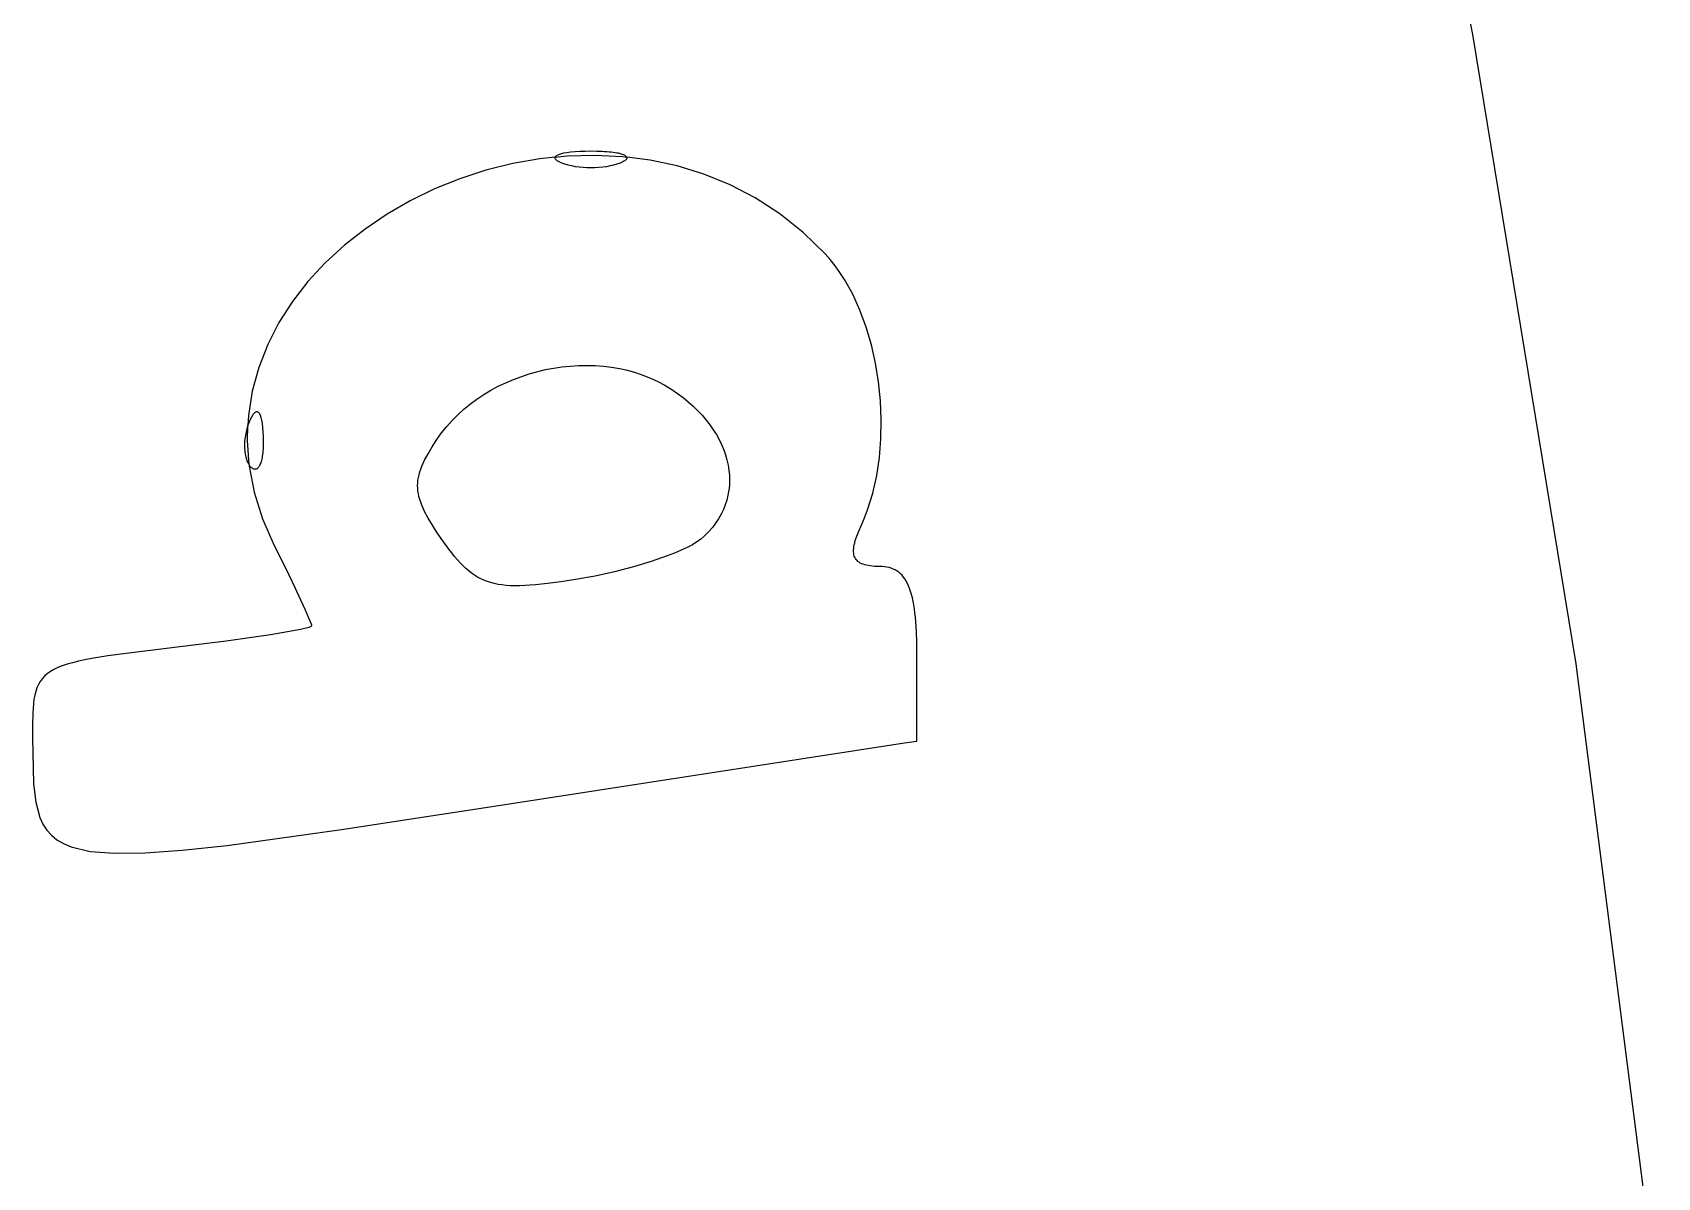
# Model space of a CAD drawing. Extents: x 70.3 to 133.4, y -81.7 to -32.
# Drawn here: x 76.165 to 76.719, y -64.112 to -63.721 of the extents above; entities that cross this region are included whole.
import ezdxf

# ---------------------------------------------------------------- set-up
doc = ezdxf.new("R2010")
doc.units = 0
doc.layers.add('BLACK', color=7, linetype='CONTINUOUS')

msp = doc.modelspace()

# ---------------------------------------------------------------- linework, layer by layer
at = {"layer": 'BLACK', "linetype": 'CONTINUOUS'}
for p, q in [((76.613383, -63.510874), (76.65595, -63.721935)), ((76.65595, -63.721935), (76.691207, -63.936584)), ((76.343733, -63.763213), (76.343518, -63.763364)), ((76.344311, -63.762928), (76.343733, -63.763213)), ((76.34508, -63.762669), (76.344311, -63.762928)), ((76.346036, -63.762438), (76.34508, -63.762669)), ((76.347174, -63.762237), (76.346036, -63.762438)), ((76.348489, -63.762068), (76.347174, -63.762237)), ((76.347354, -63.763328), (76.356773, -63.763059)), ((76.349975, -63.761933), (76.348489, -63.762068)), ((76.351627, -63.761834), (76.349975, -63.761933)), ((76.353441, -63.761773), (76.351627, -63.761834)), ((76.355411, -63.761752), (76.353441, -63.761773)), ((76.357381, -63.761773), (76.355411, -63.761752)), ((76.356773, -63.763059), (76.366192, -63.763516)), ((76.358307, -63.761798), (76.357381, -63.761773)), ((76.359194, -63.761834), (76.358307, -63.761798)), ((76.360041, -63.761878), (76.359194, -63.761834)), ((76.360847, -63.761933), (76.360041, -63.761878)), ((76.361611, -63.761996), (76.360847, -63.761933)), ((76.362333, -63.762068), (76.361611, -63.761996)), ((76.363012, -63.762148), (76.362333, -63.762068)), ((76.363647, -63.762237), (76.363012, -63.762148)), ((76.364238, -63.762334), (76.363647, -63.762237)), ((76.364785, -63.762438), (76.364238, -63.762334)), ((76.365286, -63.76255), (76.364785, -63.762438)), ((76.365741, -63.762669), (76.365286, -63.76255)), ((76.36615, -63.762795), (76.365741, -63.762669)), ((76.366511, -63.762928), (76.36615, -63.762795)), ((76.366824, -63.763067), (76.366511, -63.762928)), ((76.367088, -63.763213), (76.366824, -63.763067)), ((76.367303, -63.763364), (76.367088, -63.763213)), ((76.319633, -63.768212), (76.310746, -63.771106)), ((76.328731, -63.765933), (76.319633, -63.768212)), ((76.337989, -63.764295), (76.328731, -63.765933)), ((76.34321, -63.763756), (76.337989, -63.764295)), ((76.343162, -63.764024), (76.343174, -63.763851)), ((76.343202, -63.764201), (76.343162, -63.764024)), ((76.343174, -63.763851), (76.34321, -63.763756)), ((76.343295, -63.764383), (76.343202, -63.764201)), ((76.34321, -63.763756), (76.347354, -63.763328)), ((76.343237, -63.763684), (76.34321, -63.763756)), ((76.343352, -63.763521), (76.343237, -63.763684)), ((76.343443, -63.764568), (76.343295, -63.764383)), ((76.343518, -63.763364), (76.343352, -63.763521)), ((76.343644, -63.764758), (76.343443, -63.764568)), ((76.343901, -63.764951), (76.343644, -63.764758)), ((76.344581, -63.765348), (76.343901, -63.764951)), ((76.345489, -63.765755), (76.344581, -63.765348)), ((76.346551, -63.766143), (76.345489, -63.765755)), ((76.347684, -63.766478), (76.346551, -63.766143)), ((76.348879, -63.766762), (76.347684, -63.766478)), ((76.350124, -63.766994), (76.348879, -63.766762)), ((76.35141, -63.767175), (76.350124, -63.766994)), ((76.352727, -63.767304), (76.35141, -63.767175)), ((76.354063, -63.767381), (76.352727, -63.767304)), ((76.35541, -63.767407), (76.354063, -63.767381)), ((76.356757, -63.767381), (76.35541, -63.767407)), ((76.358094, -63.767304), (76.356757, -63.767381)), ((76.359411, -63.767175), (76.358094, -63.767304)), ((76.360697, -63.766994), (76.359411, -63.767175)), ((76.361942, -63.766762), (76.360697, -63.766994)), ((76.363137, -63.766478), (76.361942, -63.766762)), ((76.36427, -63.766143), (76.363137, -63.766478)), ((76.365332, -63.765755), (76.36427, -63.766143)), ((76.365815, -63.76555), (76.365332, -63.765755)), ((76.36624, -63.765348), (76.365815, -63.76555)), ((76.366192, -63.763516), (76.36759, -63.763697)), ((76.366608, -63.765148), (76.36624, -63.765348)), ((76.36692, -63.764951), (76.366608, -63.765148)), ((76.367177, -63.764758), (76.36692, -63.764951)), ((76.367378, -63.764568), (76.367177, -63.764758)), ((76.367469, -63.763521), (76.367303, -63.763364)), ((76.367525, -63.764383), (76.367378, -63.764568)), ((76.367533, -63.763602), (76.367469, -63.763521)), ((76.367579, -63.764291), (76.367525, -63.764383)), ((76.367584, -63.763684), (76.367533, -63.763602)), ((76.367619, -63.764201), (76.367579, -63.764291)), ((76.36759, -63.763697), (76.367584, -63.763684)), ((76.36759, -63.763697), (76.367622, -63.763767)), ((76.375559, -63.764728), (76.36759, -63.763697)), ((76.367646, -63.764112), (76.367619, -63.764201)), ((76.367622, -63.763767), (76.367647, -63.763851)), ((76.367659, -63.764024), (76.367646, -63.764112)), ((76.367647, -63.763851), (76.36766, -63.763937)), ((76.36766, -63.763937), (76.367659, -63.764024)), ((76.384821, -63.766721), (76.375559, -63.764728)), ((76.393925, -63.769526), (76.384821, -63.766721)), ((76.310746, -63.771106), (76.302126, -63.774585)), ((76.402818, -63.773168), (76.393925, -63.769526)), ((76.411448, -63.777677), (76.402818, -63.773168)), ((76.293823, -63.778623), (76.285892, -63.78319)), ((76.302126, -63.774585), (76.293823, -63.778623)), ((76.419761, -63.783081), (76.411448, -63.777677)), ((76.285892, -63.78319), (76.278385, -63.788259)), ((76.427704, -63.789408), (76.419761, -63.783081)), ((76.278385, -63.788259), (76.271355, -63.793802)), ((76.435225, -63.796685), (76.427704, -63.789408)), ((76.271355, -63.793802), (76.264855, -63.799791)), ((76.264855, -63.799791), (76.258938, -63.806198)), ((76.436998, -63.798683), (76.435225, -63.796685)), ((76.438691, -63.800814), (76.436998, -63.798683)), ((76.440304, -63.803069), (76.438691, -63.800814)), ((76.258938, -63.806198), (76.253656, -63.812994)), ((76.441835, -63.805442), (76.440304, -63.803069)), ((76.444647, -63.81051), (76.441835, -63.805442)), ((76.253656, -63.812994), (76.249064, -63.820152)), ((76.44712, -63.815958), (76.444647, -63.81051)), ((76.449245, -63.821729), (76.44712, -63.815958)), ((76.249064, -63.820152), (76.245213, -63.827643)), ((76.451016, -63.827761), (76.449245, -63.821729)), ((76.245213, -63.827643), (76.242156, -63.83544)), ((76.452425, -63.833996), (76.451016, -63.827761)), ((76.345542, -63.835259), (76.351205, -63.834793)), ((76.351205, -63.834793), (76.356852, -63.834829)), ((76.356852, -63.834829), (76.359652, -63.835039)), ((76.359652, -63.835039), (76.362429, -63.835379)), ((76.453463, -63.840375), (76.452425, -63.833996)), ((76.242156, -63.83544), (76.239947, -63.843514)), ((76.323827, -63.841908), (76.329006, -63.839552)), ((76.329006, -63.839552), (76.334388, -63.83765)), ((76.334388, -63.83765), (76.339918, -63.836215)), ((76.339918, -63.836215), (76.345542, -63.835259)), ((76.362429, -63.835379), (76.365174, -63.83585)), ((76.365174, -63.83585), (76.367881, -63.836454)), ((76.367881, -63.836454), (76.370543, -63.837192)), ((76.370543, -63.837192), (76.373154, -63.838066)), ((76.373154, -63.838066), (76.375706, -63.839077)), ((76.375706, -63.839077), (76.378192, -63.840227)), ((76.378192, -63.840227), (76.380607, -63.841517)), ((76.454122, -63.846839), (76.453463, -63.840375)), ((76.239947, -63.843514), (76.238639, -63.851838)), ((76.314297, -63.847941), (76.316559, -63.846271)), ((76.316559, -63.846271), (76.318906, -63.844709)), ((76.318906, -63.844709), (76.321331, -63.843254)), ((76.321331, -63.843254), (76.323827, -63.841908)), ((76.380607, -63.841517), (76.382942, -63.842949)), ((76.382942, -63.842949), (76.384933, -63.844313)), ((76.384933, -63.844313), (76.386822, -63.845725)), ((76.386822, -63.845725), (76.388608, -63.847184)), ((76.238639, -63.851838), (76.238496, -63.855258)), ((76.239781, -63.852269), (76.240214, -63.851559)), ((76.240214, -63.851559), (76.240423, -63.851275)), ((76.240423, -63.851275), (76.240628, -63.851038)), ((76.240628, -63.851038), (76.240827, -63.850848)), ((76.240827, -63.850848), (76.241021, -63.850704)), ((76.241021, -63.850704), (76.24121, -63.850607)), ((76.24121, -63.850607), (76.241394, -63.850557)), ((76.241394, -63.850557), (76.241571, -63.850553)), ((76.241571, -63.850553), (76.241743, -63.850595)), ((76.241743, -63.850595), (76.241909, -63.850682)), ((76.241909, -63.850682), (76.242068, -63.850816)), ((76.242068, -63.850816), (76.242222, -63.850995)), ((76.242222, -63.850995), (76.242368, -63.85122)), ((76.242368, -63.85122), (76.242509, -63.85149)), ((76.242509, -63.85149), (76.242642, -63.851805)), ((76.242642, -63.851805), (76.242888, -63.852571)), ((76.308089, -63.853572), (76.310055, -63.851592)), ((76.310055, -63.851592), (76.312127, -63.849715)), ((76.312127, -63.849715), (76.314297, -63.847941)), ((76.388608, -63.847184), (76.39029, -63.848685)), ((76.39029, -63.848685), (76.391868, -63.850225)), ((76.391868, -63.850225), (76.393342, -63.851801)), ((76.393342, -63.851801), (76.394709, -63.853409)), ((76.454396, -63.853329), (76.454122, -63.846839)), ((76.238124, -63.856451), (76.237844, -63.857566)), ((76.238464, -63.855347), (76.238124, -63.856451)), ((76.238283, -63.860383), (76.238496, -63.855258)), ((76.238496, -63.855258), (76.238464, -63.855347)), ((76.238496, -63.855258), (76.238864, -63.85426)), ((76.238863, -63.85426), (76.23933, -63.853169)), ((76.238864, -63.85426), (76.238863, -63.85426)), ((76.23933, -63.853169), (76.239781, -63.852269)), ((76.242888, -63.852571), (76.243105, -63.853515)), ((76.243105, -63.853515), (76.243292, -63.854637)), ((76.243292, -63.854637), (76.243447, -63.855935)), ((76.243447, -63.855935), (76.24357, -63.857409)), ((76.304499, -63.857832), (76.306235, -63.855653)), ((76.306235, -63.855653), (76.308089, -63.853572)), ((76.394709, -63.853409), (76.395971, -63.855045)), ((76.395971, -63.855045), (76.397126, -63.856707)), ((76.397126, -63.856707), (76.398173, -63.858391)), ((76.454275, -63.859784), (76.454396, -63.853329)), ((76.237358, -63.860897), (76.237314, -63.861976)), ((76.237314, -63.861976), (76.237328, -63.863027)), ((76.237461, -63.859797), (76.237358, -63.860897)), ((76.237623, -63.858684), (76.237461, -63.859797)), ((76.237844, -63.857566), (76.237623, -63.858684)), ((76.238907, -63.868752), (76.238283, -63.860383)), ((76.24357, -63.857409), (76.243659, -63.859056)), ((76.243663, -63.862695), (76.243628, -63.86335)), ((76.243659, -63.859056), (76.243685, -63.859829)), ((76.243687, -63.862014), (76.243663, -63.862695)), ((76.243685, -63.859829), (76.243698, -63.860581)), ((76.243698, -63.861309), (76.243687, -63.862014)), ((76.243698, -63.860581), (76.243698, -63.861309)), ((76.299883, -63.864935), (76.301274, -63.862612)), ((76.301274, -63.862612), (76.30289, -63.86011)), ((76.30289, -63.86011), (76.304499, -63.857832)), ((76.398173, -63.858391), (76.399113, -63.860094)), ((76.399113, -63.860094), (76.399943, -63.861811)), ((76.399943, -63.861811), (76.400665, -63.863541)), ((76.453753, -63.866147), (76.454275, -63.859784)), ((76.237328, -63.863027), (76.237399, -63.864041)), ((76.237399, -63.864041), (76.237528, -63.865012)), ((76.237528, -63.865012), (76.237714, -63.865931)), ((76.237714, -63.865931), (76.237957, -63.86679)), ((76.237957, -63.86679), (76.238256, -63.867581)), ((76.238256, -63.867581), (76.238612, -63.868298)), ((76.238612, -63.868298), (76.238907, -63.868752)), ((76.242693, -63.868392), (76.242547, -63.868729)), ((76.24283, -63.868022), (76.242693, -63.868392)), ((76.242958, -63.86762), (76.24283, -63.868022)), ((76.243077, -63.867187), (76.242958, -63.86762)), ((76.243187, -63.866725), (76.243077, -63.867187)), ((76.243286, -63.866232), (76.243187, -63.866725)), ((76.243376, -63.865711), (76.243286, -63.866232)), ((76.243455, -63.865162), (76.243376, -63.865711)), ((76.243524, -63.864584), (76.243455, -63.865162)), ((76.243581, -63.863981), (76.243524, -63.864584)), ((76.243628, -63.86335), (76.243581, -63.863981)), ((76.297781, -63.869157), (76.298221, -63.868146)), ((76.298221, -63.868146), (76.298718, -63.867107)), ((76.298718, -63.867107), (76.299883, -63.864935)), ((76.400665, -63.863541), (76.401276, -63.865279)), ((76.401276, -63.865279), (76.401776, -63.867022)), ((76.401776, -63.867022), (76.402166, -63.868766)), ((76.452821, -63.872357), (76.453753, -63.866147)), ((76.239023, -63.868931), (76.238907, -63.868752)), ((76.238907, -63.868752), (76.238934, -63.869121)), ((76.238934, -63.869121), (76.240644, -63.878025)), ((76.239249, -63.869214), (76.239023, -63.868931)), ((76.23949, -63.869474), (76.239249, -63.869214)), ((76.239735, -63.8697), (76.23949, -63.869474)), ((76.239975, -63.869883), (76.239735, -63.8697)), ((76.24021, -63.870025), (76.239975, -63.869883)), ((76.24044, -63.870127), (76.24021, -63.870025)), ((76.240665, -63.870187), (76.24044, -63.870127)), ((76.240775, -63.870203), (76.240665, -63.870187)), ((76.240884, -63.870209), (76.240775, -63.870203)), ((76.240991, -63.870205), (76.240884, -63.870209)), ((76.241096, -63.870191), (76.240991, -63.870205)), ((76.2412, -63.870168), (76.241096, -63.870191)), ((76.241302, -63.870135), (76.2412, -63.870168)), ((76.241502, -63.870042), (76.241302, -63.870135)), ((76.241695, -63.869911), (76.241502, -63.870042)), ((76.241881, -63.869745), (76.241695, -63.869911)), ((76.242059, -63.869543), (76.241881, -63.869745)), ((76.242229, -63.869306), (76.242059, -63.869543)), ((76.242392, -63.869034), (76.242229, -63.869306)), ((76.242547, -63.868729), (76.242392, -63.869034)), ((76.296358, -63.87486), (76.296449, -63.873936)), ((76.296449, -63.873936), (76.296599, -63.873005)), ((76.296599, -63.873005), (76.296808, -63.872066)), ((76.296808, -63.872066), (76.297075, -63.871114)), ((76.297075, -63.871114), (76.297399, -63.870145)), ((76.297399, -63.870145), (76.297781, -63.869157)), ((76.402166, -63.868766), (76.402443, -63.870509)), ((76.402443, -63.870509), (76.402607, -63.872246)), ((76.402659, -63.873975), (76.402596, -63.875692)), ((76.402607, -63.872246), (76.402659, -63.873975)), ((76.451472, -63.878356), (76.452821, -63.872357)), ((76.240644, -63.878025), (76.243466, -63.887066)), ((76.296325, -63.875784), (76.296358, -63.87486)), ((76.296351, -63.876708), (76.296325, -63.875784)), ((76.296436, -63.877638), (76.296351, -63.876708)), ((76.296581, -63.878577), (76.296436, -63.877638)), ((76.296785, -63.879529), (76.296581, -63.878577)), ((76.297049, -63.880497), (76.296785, -63.879529)), ((76.402126, -63.879076), (76.401718, -63.880736)), ((76.402419, -63.877393), (76.402126, -63.879076)), ((76.402596, -63.875692), (76.402419, -63.877393)), ((76.449697, -63.884085), (76.451472, -63.878356)), ((76.297374, -63.881484), (76.297049, -63.880497)), ((76.297758, -63.882494), (76.297374, -63.881484)), ((76.298203, -63.883532), (76.297758, -63.882494)), ((76.298709, -63.884599), (76.298203, -63.883532)), ((76.299903, -63.886841), (76.298709, -63.884599)), ((76.400551, -63.883976), (76.399791, -63.885549)), ((76.401193, -63.88237), (76.400551, -63.883976)), ((76.401718, -63.880736), (76.401193, -63.88237)), ((76.448648, -63.886829), (76.449697, -63.884085)), ((76.243466, -63.887066), (76.247454, -63.896216)), ((76.301343, -63.889247), (76.299903, -63.886841)), ((76.30303, -63.891846), (76.301343, -63.889247)), ((76.396797, -63.89004), (76.39556, -63.891449)), ((76.397915, -63.888584), (76.396797, -63.89004)), ((76.398912, -63.887086), (76.397915, -63.888584)), ((76.399791, -63.885549), (76.398912, -63.887086)), ((76.44668, -63.891312), (76.44749, -63.889483)), ((76.44749, -63.889483), (76.448648, -63.886829)), ((76.304966, -63.894667), (76.30303, -63.891846)), ((76.306997, -63.897478), (76.304966, -63.894667)), ((76.389989, -63.895941), (76.388203, -63.896888)), ((76.391502, -63.895015), (76.389989, -63.895941)), ((76.39272, -63.894116), (76.391502, -63.895015)), ((76.394201, -63.892809), (76.39272, -63.894116)), ((76.39556, -63.891449), (76.394201, -63.892809)), ((76.445054, -63.896585), (76.445169, -63.895935)), ((76.445169, -63.895935), (76.445324, -63.895252)), ((76.445324, -63.895252), (76.445518, -63.894534)), ((76.445518, -63.894534), (76.446022, -63.892994)), ((76.446022, -63.892994), (76.44668, -63.891312)), ((76.247454, -63.896216), (76.250006, -63.901373)), ((76.250006, -63.901373), (76.252387, -63.906262)), ((76.30798, -63.898763), (76.306997, -63.897478)), ((76.308949, -63.89997), (76.30798, -63.898763)), ((76.309909, -63.9011), (76.308949, -63.89997)), ((76.310863, -63.902155), (76.309909, -63.9011)), ((76.375948, -63.90168), (76.369901, -63.903492)), ((76.381428, -63.899779), (76.375948, -63.90168)), ((76.383901, -63.898814), (76.381428, -63.899779)), ((76.386166, -63.897848), (76.383901, -63.898814)), ((76.388203, -63.896888), (76.386166, -63.897848)), ((76.444943, -63.897786), (76.444979, -63.897202)), ((76.444947, -63.898338), (76.444943, -63.897786)), ((76.444992, -63.898859), (76.444947, -63.898338)), ((76.444979, -63.897202), (76.445054, -63.896585)), ((76.445077, -63.899348), (76.444992, -63.898859)), ((76.445202, -63.899806), (76.445077, -63.899348)), ((76.445369, -63.900234), (76.445202, -63.899806)), ((76.445577, -63.900633), (76.445369, -63.900234)), ((76.445826, -63.901002), (76.445577, -63.900633)), ((76.446116, -63.901343), (76.445826, -63.901002)), ((76.446449, -63.901655), (76.446116, -63.901343)), ((76.446823, -63.901939), (76.446449, -63.901655)), ((76.252387, -63.906262), (76.254545, -63.91077)), ((76.311818, -63.903136), (76.310863, -63.902155)), ((76.312778, -63.904045), (76.311818, -63.903136)), ((76.313748, -63.904882), (76.312778, -63.904045)), ((76.314732, -63.90565), (76.313748, -63.904882)), ((76.315737, -63.90635), (76.314732, -63.90565)), ((76.316766, -63.906983), (76.315737, -63.90635)), ((76.317825, -63.907551), (76.316766, -63.906983)), ((76.356806, -63.90663), (76.350107, -63.907842)), ((76.363462, -63.905161), (76.356806, -63.90663)), ((76.369901, -63.903492), (76.363462, -63.905161)), ((76.44724, -63.902196), (76.446823, -63.901939)), ((76.447699, -63.902427), (76.44724, -63.902196)), ((76.448201, -63.902631), (76.447699, -63.902427)), ((76.448746, -63.902809), (76.448201, -63.902631)), ((76.449334, -63.902962), (76.448746, -63.902809)), ((76.449965, -63.90309), (76.449334, -63.902962)), ((76.45064, -63.903193), (76.449965, -63.90309)), ((76.452122, -63.903329), (76.45064, -63.903193)), ((76.45378, -63.903374), (76.452122, -63.903329)), ((76.454648, -63.903397), (76.45378, -63.903374)), ((76.45548, -63.903466), (76.454648, -63.903397)), ((76.456278, -63.903583), (76.45548, -63.903466)), ((76.457041, -63.903749), (76.456278, -63.903583)), ((76.45777, -63.903964), (76.457041, -63.903749)), ((76.458466, -63.904231), (76.45777, -63.903964)), ((76.459128, -63.904551), (76.458466, -63.904231)), ((76.459759, -63.904924), (76.459128, -63.904551)), ((76.460358, -63.905352), (76.459759, -63.904924)), ((76.460925, -63.905837), (76.460358, -63.905352)), ((76.461461, -63.906378), (76.460925, -63.905837)), ((76.461968, -63.906978), (76.461461, -63.906378)), ((76.462444, -63.907638), (76.461968, -63.906978)), ((76.254545, -63.91077), (76.256428, -63.914784)), ((76.318918, -63.908055), (76.317825, -63.907551)), ((76.320051, -63.908496), (76.318918, -63.908055)), ((76.321229, -63.908877), (76.320051, -63.908496)), ((76.322455, -63.909198), (76.321229, -63.908877)), ((76.323736, -63.909461), (76.322455, -63.909198)), ((76.325076, -63.909667), (76.323736, -63.909461)), ((76.326479, -63.909818), (76.325076, -63.909667)), ((76.327952, -63.909915), (76.326479, -63.909818)), ((76.329499, -63.90996), (76.327952, -63.909915)), ((76.331124, -63.909953), (76.329499, -63.90996)), ((76.332833, -63.909898), (76.331124, -63.909953)), ((76.334631, -63.909794), (76.332833, -63.909898)), ((76.336522, -63.909644), (76.334631, -63.909794)), ((76.340604, -63.909209), (76.336522, -63.909644)), ((76.34512, -63.908604), (76.340604, -63.909209)), ((76.350107, -63.907842), (76.34512, -63.908604)), ((76.462892, -63.908359), (76.462444, -63.907638)), ((76.46331, -63.909142), (76.462892, -63.908359)), ((76.4637, -63.909989), (76.46331, -63.909142)), ((76.464063, -63.9109), (76.4637, -63.909989)), ((76.464399, -63.911876), (76.464063, -63.9109)), ((76.464708, -63.91292), (76.464399, -63.911876)), ((76.256428, -63.914784), (76.257983, -63.918193)), ((76.257983, -63.918193), (76.259158, -63.920883)), ((76.46499, -63.914032), (76.464708, -63.91292)), ((76.465247, -63.915214), (76.46499, -63.914032)), ((76.465479, -63.916466), (76.465247, -63.915214)), ((76.465687, -63.91779), (76.465479, -63.916466)), ((76.46587, -63.919187), (76.465687, -63.91779)), ((76.259158, -63.920883), (76.259901, -63.922742)), ((76.259901, -63.922742), (76.260095, -63.923325)), ((76.260161, -63.923658), (76.259913, -63.923887)), ((76.260095, -63.923325), (76.260161, -63.923658)), ((76.46603, -63.920658), (76.46587, -63.919187)), ((76.466167, -63.922205), (76.46603, -63.920658)), ((76.466282, -63.923829), (76.466167, -63.922205)), ((76.466374, -63.92553), (76.466282, -63.923829)), ((76.231027, -63.928853), (76.212535, -63.931155)), ((76.246171, -63.926673), (76.231027, -63.928853)), ((76.251998, -63.925704), (76.246171, -63.926673)), ((76.256403, -63.924859), (76.251998, -63.925704)), ((76.259189, -63.924166), (76.256403, -63.924859)), ((76.259913, -63.923887), (76.259189, -63.924166)), ((76.466495, -63.929172), (76.466374, -63.92553)), ((76.466534, -63.93314), (76.466495, -63.929172)), ((76.185268, -63.934757), (76.182869, -63.935211)), ((76.190688, -63.933884), (76.185268, -63.934757)), ((76.196995, -63.933021), (76.190688, -63.933884)), ((76.212535, -63.931155), (76.196995, -63.933021)), ((76.466533, -63.962905), (76.466534, -63.93314)), ((76.170053, -63.939969), (76.169123, -63.940785)), ((76.171114, -63.939215), (76.170053, -63.939969)), ((76.172312, -63.938517), (76.171114, -63.939215)), ((76.173657, -63.93787), (76.172312, -63.938517)), ((76.175156, -63.937268), (76.173657, -63.93787)), ((76.176819, -63.936707), (76.175156, -63.937268)), ((76.178653, -63.936181), (76.176819, -63.936707)), ((76.180667, -63.935684), (76.178653, -63.936181)), ((76.182869, -63.935211), (76.180667, -63.935684)), ((76.691207, -63.936584), (76.719011, -64.154407)), ((76.166123, -63.945979), (76.165795, -63.947279)), ((76.16653, -63.944774), (76.166123, -63.945979)), ((76.167026, -63.943657), (76.16653, -63.944774)), ((76.167617, -63.942624), (76.167026, -63.943657)), ((76.168314, -63.941668), (76.167617, -63.942624)), ((76.169123, -63.940785), (76.168314, -63.941668)), ((76.165344, -63.95018), (76.165205, -63.951794)), ((76.165538, -63.948677), (76.165344, -63.95018)), ((76.165795, -63.947279), (76.165538, -63.948677)), ((76.165111, -63.953523), (76.16503, -63.957348)), ((76.165205, -63.951794), (76.165111, -63.953523)), ((76.16503, -63.957348), (76.165032, -63.9617)), ((76.165032, -63.9617), (76.165396, -63.977462)), ((76.322416, -63.985174), (76.462265, -63.963565)), ((76.462265, -63.963565), (76.466533, -63.962905)), ((76.165396, -63.977462), (76.166135, -63.983743)), ((76.166135, -63.983743), (76.167554, -63.989003)), ((76.167554, -63.989003), (76.168592, -63.991262)), ((76.270404, -63.993124), (76.322416, -63.985174)), ((76.168592, -63.991262), (76.169887, -63.993278)), ((76.169887, -63.993278), (76.17147, -63.995057)), ((76.17147, -63.995057), (76.173367, -63.996602)), ((76.231354, -63.998519), (76.270404, -63.993124)), ((76.173367, -63.996602), (76.17561, -63.997919)), ((76.17561, -63.997919), (76.178227, -63.99901)), ((76.178227, -63.99901), (76.184698, -64.000536)), ((76.184698, -64.000536), (76.193013, -64.001215)), ((76.193013, -64.001215), (76.203406, -64.001083)), ((76.203406, -64.001083), (76.216109, -64.000172)), ((76.216109, -64.000172), (76.231354, -63.998519))]:
    msp.add_line(p, q, dxfattribs=at)

doc.saveas('drawing.dxf')
